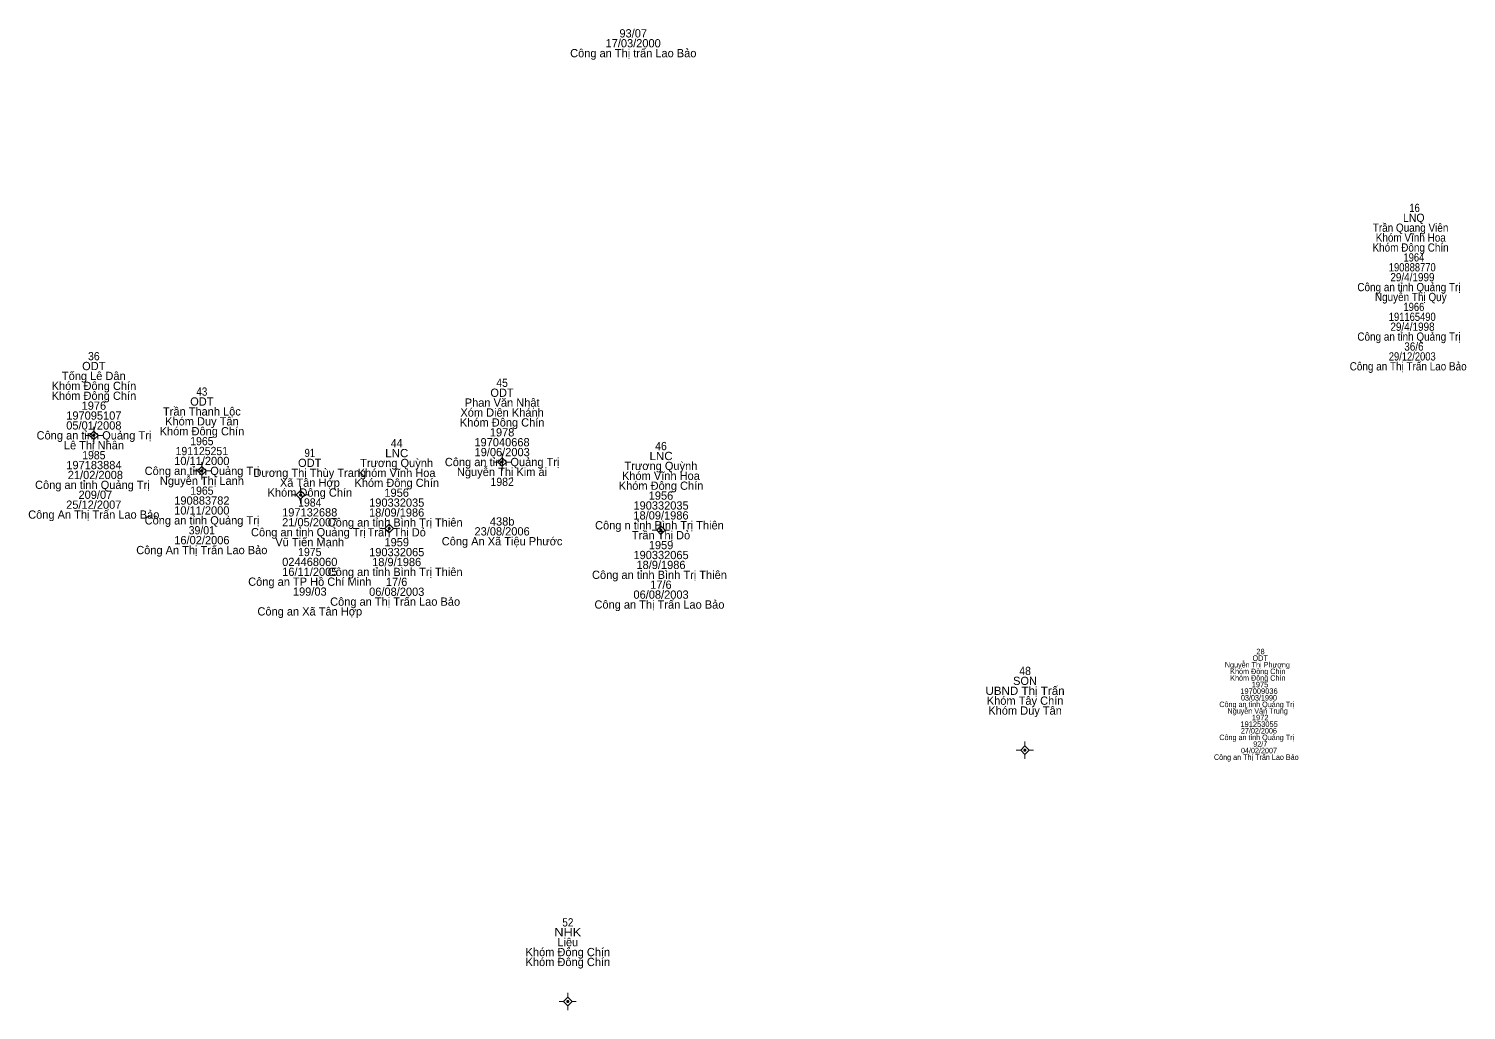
# Model space of a CAD drawing. Header units: metres. Extents: x 537984 to 538490, y 1837401 to 1838049.
# Drawn here: x 538217.7 to 538322.3, y 1837654.1 to 1837725.5 of the extents above; entities that cross this region are included whole.
import ezdxf
from ezdxf.enums import TextEntityAlignment as Align

# ---------------------------------------------------------------- set-up
doc = ezdxf.new("R2010")
doc.units = ezdxf.units.M
doc.header["$LTSCALE"] = 0.24
doc.linetypes.add('MEDIUM_DASHED', pattern=[4.5, 3, -1.5])
doc.layers.add('11', color=7, linetype='MEDIUM_DASHED', lineweight=13)
doc.layers.add('15', color=7, linetype='Continuous')

msp = doc.modelspace()

# ---------------------------------------------------------------- hatches: boundary and pattern name
at = {"layer": '11'}
for points in [[(538222.5449, 1837695.94, 1), (538222.3949, 1837695.94, 1)], [(538230.4049, 1837693.36, 1), (538230.2549, 1837693.36, 1)], [(538252.2449, 1837694, 1), (538252.0949, 1837694, 1)], [(538237.5849, 1837691.61, 1), (538237.4349, 1837691.61, 1)], [(538244.0249, 1837689.17, 1), (538243.8749, 1837689.17, 1)], [(538263.8049, 1837689.04, 1), (538263.6549, 1837689.04, 1)], [(538290.2849, 1837673.05, 1), (538290.1349, 1837673.05, 1)], [(538257.0249, 1837654.77, 1), (538256.8749, 1837654.77, 1)]]:
    msp.add_hatch(color=256, dxfattribs=at).paths.add_polyline_path(points)

# ---------------------------------------------------------------- linework, layer by layer
for p, q in [((538222.47, 1837696.56), (538222.47, 1837696.25)), ((538222.16, 1837695.94), (538221.84, 1837695.94)), ((538222.47, 1837695.63), (538222.47, 1837695.32)), ((538223.1, 1837695.94), (538222.78, 1837695.94)), ((538252.17, 1837694.62), (538252.17, 1837694.31)), ((538230.02, 1837693.36), (538229.7, 1837693.36)), ((538230.33, 1837693.98), (538230.33, 1837693.67)), ((538230.95, 1837693.36), (538230.64, 1837693.36)), ((538251.86, 1837694), (538251.55, 1837694)), ((538252.17, 1837693.69), (538252.17, 1837693.38)), ((538252.8, 1837694), (538252.48, 1837694)), ((538230.33, 1837693.05), (538230.33, 1837692.74)), ((538237.2, 1837691.61), (538236.88, 1837691.61)), ((538237.51, 1837692.24), (538237.51, 1837691.92)), ((538237.51, 1837691.3), (538237.51, 1837690.98)), ((538238.14, 1837691.61), (538237.82, 1837691.61)), ((538243.64, 1837689.17), (538243.32, 1837689.17)), ((538243.95, 1837689.8), (538243.95, 1837689.48)), ((538244.57, 1837689.17), (538244.26, 1837689.17)), ((538263.73, 1837689.66), (538263.73, 1837689.35)), ((538243.95, 1837688.86), (538243.95, 1837688.54)), ((538263.42, 1837689.04), (538263.1, 1837689.04)), ((538263.73, 1837688.73), (538263.73, 1837688.42)), ((538264.36, 1837689.04), (538264.04, 1837689.04)), ((538290.21, 1837673.68), (538290.21, 1837673.36)), ((538289.9, 1837673.05), (538289.58, 1837673.05)), ((538290.21, 1837672.74), (538290.21, 1837672.42)), ((538290.84, 1837673.05), (538290.52, 1837673.05)), ((538256.64, 1837654.77), (538256.32, 1837654.77)), ((538256.95, 1837655.4), (538256.95, 1837655.08)), ((538257.57, 1837654.77), (538257.26, 1837654.77)), ((538256.95, 1837654.46), (538256.95, 1837654.14))]:
    msp.add_line(p, q, dxfattribs=at)
for points in [[(538222.47, 1837696.25), (538222.16, 1837695.94), (538222.47, 1837695.63), (538222.78, 1837695.94)], [(538230.33, 1837693.67), (538230.02, 1837693.36), (538230.33, 1837693.05), (538230.64, 1837693.36)], [(538252.17, 1837694.31), (538251.86, 1837694), (538252.17, 1837693.69), (538252.48, 1837694)], [(538237.51, 1837691.92), (538237.2, 1837691.61), (538237.51, 1837691.3), (538237.82, 1837691.61)], [(538243.95, 1837689.48), (538243.64, 1837689.17), (538243.95, 1837688.86), (538244.26, 1837689.17)], [(538263.73, 1837689.35), (538263.42, 1837689.04), (538263.73, 1837688.73), (538264.04, 1837689.04)], [(538290.21, 1837673.36), (538289.9, 1837673.05), (538290.21, 1837672.74), (538290.52, 1837673.05)], [(538256.95, 1837655.08), (538256.64, 1837654.77), (538256.95, 1837654.46), (538257.26, 1837654.77)]]:
    msp.add_lwpolyline(points, close=True, dxfattribs=at)
for centre in [(538222.4699, 1837695.94), (538230.3299, 1837693.36), (538252.1699, 1837694), (538237.5099, 1837691.61), (538243.9499, 1837689.17), (538263.7299, 1837689.04), (538290.2099, 1837673.05), (538256.9499, 1837654.77)]:
    msp.add_circle(centre, 0.075, dxfattribs=at)

# ---------------------------------------------------------------- texts
at = {"layer": '15'}
for s, p in [('17/03/2000', (538261.705, 1837724.15)), ('93/07', (538261.71, 1837724.87)), ('Công an Thị trấn Lao Bảo', (538261.715, 1837723.43)), ('ODT', (538222.465, 1837700.68)), ('Khóm Đông Chín', (538222.475, 1837699.24)), ('Tống Lê Dân', (538222.465, 1837699.96)), ('Khóm Đông Chín', (538222.475, 1837698.52)), ('ODT', (538230.325, 1837698.1)), ('Phan Văn Nhật', (538252.175, 1837698.02)), ('ODT', (538252.165, 1837698.74)), ('197095107', (538222.47, 1837697.08)), ('1976', (538222.47, 1837697.8)), ('Trần Thanh Lộc', (538230.33, 1837697.38)), ('Xóm Diên Khánh', (538252.17, 1837697.3)), ('05/01/2008', (538222.47, 1837696.36)), ('Khóm Đông Chín', (538230.335, 1837695.94)), ('Khóm Duy Tân', (538230.33, 1837696.66)), ('Khóm Đông Chín', (538252.175, 1837696.58)), ('1978', (538252.17, 1837695.86)), ('Công an tỉnh Quảng Trị', (538222.475, 1837695.64)), ('Lê Thị Nhân', (538222.475, 1837694.92)), ('197040668', (538252.165, 1837695.14)), ('10/11/2000', (538230.325, 1837693.78)), ('19/06/2003', (538252.175, 1837694.42)), ('197183884', (538222.475, 1837693.48)), (' 21/02/2008', (538222.47, 1837692.76)), ('Công an tỉnh Quảng Trị', (538230.335, 1837693.06)), ('Dương Thị Thùy Trang', (538238.18, 1837692.92)), ('ODT', (538238.175, 1837693.64)), ('Khóm Vĩnh Hoa', (538244.495, 1837692.91)), ('Trương Quỳnh', (538244.495, 1837693.63)), ('Công an tỉnh Quảng Trị', (538252.175, 1837693.7)), ('Nguyễn Thị Kim ái', (538252.165, 1837692.98)), ('Khóm Vĩnh Hoa', (538263.725, 1837692.7)), ('Trương Quỳnh', (538263.725, 1837693.42)), ('Công an tỉnh Quảng Trị ', (538222.475, 1837692.04)), ('Nguyễn Thị Lanh', (538230.33, 1837692.34)), ('Xã Tân Hợp', (538238.185, 1837692.2)), ('Khóm Đông Chín', (538244.505, 1837692.19)), ('Khóm Đông Chín', (538263.735, 1837691.98)), (' 209/07', (538222.47, 1837691.32)), ('190883782', (538230.33, 1837690.9)), ('Khóm Đông Chín', (538238.185, 1837691.48)), ('190332035', (538244.505, 1837690.75)), ('1956', (538244.5, 1837691.47)), ('1956', (538263.73, 1837691.26)), ('Công An Thị Trấn Lao Bảo', (538222.465, 1837689.88)), ('25/12/2007', (538222.465, 1837690.6)), ('10/11/2000', (538230.325, 1837690.18)), ('197132688', (538238.175, 1837690.04)), ('18/09/1986', (538244.5, 1837690.03)), ('18/09/1986', (538263.73, 1837689.82)), ('190332035', (538263.735, 1837690.54)), ('Công an tỉnh Quảng Trị', (538230.335, 1837689.46)), ('Công an tỉnh Quảng Trị ', (538238.185, 1837688.6)), ('21/05/2007', (538238.175, 1837689.32)), ('Công an tỉnh Bình Trị Thiên ', (538244.5, 1837689.31)), ('Trần Thị Dỏ', (538244.505, 1837688.59)), ('23/08/2006', (538252.17, 1837688.66)), ('438b', (538252.175, 1837689.38)), ('Công n tỉnh Bình Trị Thiên ', (538263.73, 1837689.1)), ('16/02/2006', (538230.33, 1837688.02)), ('Vũ Tiến Mạnh', (538238.175, 1837687.88)), ('1959', (538244.505, 1837687.87)), ('Công An Xã Tiệu Phước', (538252.17, 1837687.94)), ('Trần Thị Dỏ', (538263.735, 1837688.38)), ('1959', (538263.735, 1837687.66)), ('Công An Thị Trấn Lao Bảo', (538230.325, 1837687.3)), ('190332065', (538244.505, 1837687.15)), ('18/9/1986', (538244.5, 1837686.43)), ('190332065', (538263.735, 1837686.94)), ('024468060', (538238.18, 1837686.44)), ('16/11/2005', (538238.18, 1837685.72)), ('Công an tỉnh Bình Trị Thiên ', (538244.5, 1837685.71)), ('Công an tỉnh Bình Trị Thiên ', (538263.73, 1837685.5)), ('18/9/1986', (538263.73, 1837686.22)), ('Công an TP Hồ Chí Minh', (538238.18, 1837685)), ('17/6', (538244.495, 1837684.99)), ('17/6', (538263.725, 1837684.78)), ('199/03', (538238.18, 1837684.28)), ('Công an Thị Trấn Lao Bảo ', (538244.5, 1837683.55)), ('06/08/2003', (538244.505, 1837684.27)), ('Công an Thị Trấn Lao Bảo ', (538263.73, 1837683.34)), ('06/08/2003', (538263.735, 1837684.06)), ('Công an Xã Tân Hợp', (538238.18, 1837682.84)), ('SON', (538290.215, 1837677.79)), ('Khóm Tây Chín', (538290.22, 1837676.35)), ('Khóm Duy Tân', (538290.22, 1837675.63)), ('Liệu', (538256.95, 1837658.79)), ('Khóm Đông Chín', (538256.955, 1837658.07)), ('Khóm Đông Chín', (538256.955, 1837657.35))]:
    msp.add_text(s, height=0.6, dxfattribs=at).set_placement(p, align=Align.CENTER)
for s, height, width, p in [('16', 0.6, 0.85, (538318.555, 1837712.18)), ('Trần Quang Viên', 0.6, 0.9, (538318.265, 1837710.74)), ('LNQ', 0.6, 0.95, (538318.495, 1837711.46)), ('Khóm Vĩnh Hoa', 0.6, 0.9, (538318.28, 1837710.02)), ('Khóm Đông Chín', 0.6, 0.9, (538318.265, 1837709.3)), ('1964', 0.6, 0.85, (538318.505, 1837708.58)), ('190888770', 0.6, 0.85, (538318.385, 1837707.86)), ('Công an tỉnh Quảng Trị', 0.6, 0.9, (538318.145, 1837706.42)), ('29/4/1999', 0.6, 0.9, (538318.4, 1837707.14)), ('Nguyễn Thị Quý', 0.6, 0.9, (538318.28, 1837705.7)), ('191165490', 0.6, 0.85, (538318.385, 1837704.26)), ('1966', 0.6, 0.85, (538318.505, 1837704.98)), ('29/4/1998', 0.6, 0.9, (538318.405, 1837703.54)), ('Công an tỉnh Quảng Trị', 0.6, 0.9, (538318.145, 1837702.82)), ('36', 0.6, 0.95, (538222.47, 1837701.4)), ('29/12/2003', 0.6, 0.85, (538318.385, 1837701.38)), ('36/6', 0.6, 0.9, (538318.51, 1837702.1)), ('Công an Thị Trấn Lao Bảo', 0.6, 0.9, (538318.09, 1837700.66)), ('45', 0.6, 0.95, (538252.17, 1837699.46)), ('43', 0.6, 0.9, (538230.325, 1837698.82)), ('1965', 0.6, 0.95, (538230.33, 1837695.22)), ('44', 0.6, 0.95, (538244.5, 1837695.07)), ('46', 0.6, 0.95, (538263.73, 1837694.86)), ('1985', 0.6, 0.95, (538222.47, 1837694.2)), ('191125251', 0.6, 0.95, (538230.325, 1837694.5)), ('91', 0.6, 0.85, (538238.18, 1837694.36)), ('LNC', 0.6, 1.05, (538244.505, 1837694.35)), ('LNC', 0.6, 1.05, (538263.735, 1837694.14)), ('1982', 0.6, 0.95, (538252.175, 1837692.26)), ('1965', 0.6, 0.95, (538230.33, 1837691.62)), ('1984', 0.6, 0.95, (538238.18, 1837690.76)), ('39/01', 0.6, 0.95, (538230.325, 1837688.74)), ('1975', 0.6, 0.95, (538238.18, 1837687.16)), ('ODT', 0.4, 0.95, (538307.32, 1837679.54)), ('28', 0.4, 0.85, (538307.345, 1837680.02)), ('48', 0.6, 0.95, (538290.22, 1837678.51)), ('Nguyễn Thị Phượng', 0.4, 0.9, (538307.12, 1837679.06)), ('Khóm Đông Chín', 0.4, 0.9, (538307.15, 1837678.58)), ('UBND Thị Trấn', 0.6, 1.05, (538290.215, 1837677.07)), ('Khóm Đông Chín', 0.4, 0.9, (538307.15, 1837678.1)), ('1975', 0.4, 0.85, (538307.31, 1837677.62)), ('Công an tỉnh Quảng Trị', 0.4, 0.9, (538307.07, 1837676.18)), ('03/03/1990', 0.4, 0.9, (538307.235, 1837676.66)), ('197009036', 0.4, 0.85, (538307.235, 1837677.14)), ('Nguyễn Văn Trung', 0.4, 0.9, (538307.14, 1837675.7)), ('1972', 0.4, 0.85, (538307.325, 1837675.22)), ('27/02/2006', 0.4, 0.9, (538307.23, 1837674.26)), ('191253055', 0.4, 0.85, (538307.245, 1837674.74)), ('Công an tỉnh Quảng Trị', 0.4, 0.9, (538307.07, 1837673.78)), ('92/7', 0.4, 0.9, (538307.325, 1837673.3)), ('Công an Thị Trấn Lao Bảo', 0.4, 0.9, (538307.04, 1837672.34)), ('04/02/2007', 0.4, 0.9, (538307.235, 1837672.82)), ('NHK', 0.6, 1.15, (538256.95, 1837659.51)), ('52', 0.6, 0.9, (538256.955, 1837660.23))]:
    msp.add_text(s, height=height, dxfattribs=dict(at, width=width)).set_placement(p, align=Align.CENTER)

doc.saveas('drawing.dxf')
